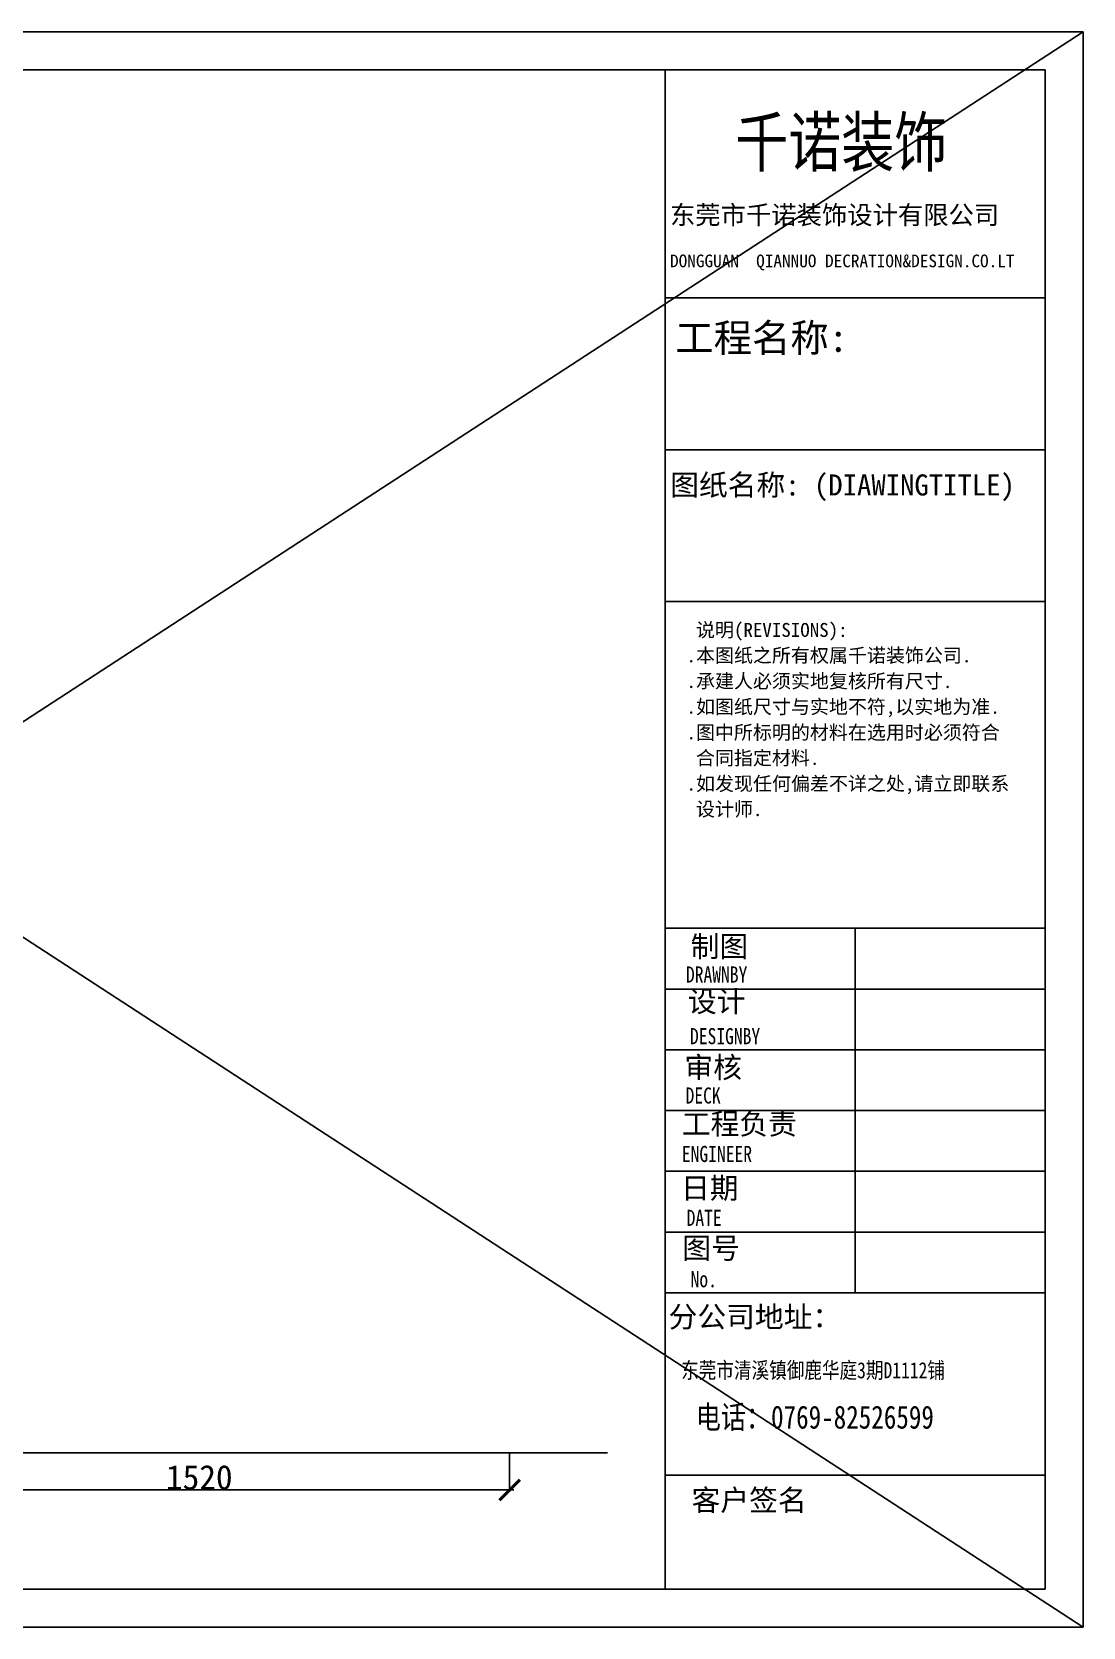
# Model space of a CAD drawing. Header units: millimetres. Extents: x 1149180 to 1411665549, y -85375798 to -28940.
# Drawn here: x 1190345 to 1192920, y -92416 to -88507 of the extents above; entities that cross this region are included whole.
import ezdxf

# ---------------------------------------------------------------- set-up
doc = ezdxf.new("R2010")
doc.units = ezdxf.units.MM
doc.header["$PDMODE"] = 35
for name, color, linetype in [('TEXT', 3, 'Continuous'), ('图框', 7, 'Continuous'), ('填充', 8, 'Continuous')]:
    doc.layers.add(name, color=color, linetype=linetype)
doc.styles.add('云', font='SimSun.ttf')
doc.styles.add('仿宋', font='SimSun.ttf')
doc.styles.add('宋体字', font='NSimSun.ttf', dxfattribs={"width": 0.8, "height": 120})
doc.dimstyles.new('标准', dxfattribs={"dimtxt": 60, "dimasz": 50, "dimexe": 1, "dimexo": 1, "dimtad": 1, "dimdec": 0, "dimtxsty": '云', "dimblk": 'ARCHTICK', "dimcen": 50, "dimdle": 10, "dimclrd": 24, "dimclre": 22, "dimclrt": 24, "dimadec": 0, "dimazin": 0, "dimtfac": 1, "dimtdec": 0, "dimtmove": 1, "dimatfit": 3, "dimldrblk": 'OBLIQUE', "dimfxl": 1.25, "dimarcsym": 0})

# ---------------------------------------------------------------- blocks, each defined once
blk = doc.blocks.new('3sdasd2')
at = {"layer": '图框', "color": 3}
for p, q in [((1186915.1, -89939.9), (1192919.8, -89939.8)), ((1192919.8, -93848.7), (1192919.8, -89939.8)), ((1186914.9, -93848.8), (1192919.8, -93848.7))]:
    blk.add_line(p, q, dxfattribs=at)
at = {"layer": '图框', "color": 8}
for p, q in [((1187029.6, -90032.9), (1192826.7, -90032.9)), ((1191896, -93755.7), (1191896, -90032.9)), ((1192826.7, -90032.9), (1192826.7, -93755.7)), ((1191896, -90591.3), (1192826.7, -90591.3)), ((1191896, -90963.6), (1192826.7, -90963.6)), ((1191896, -91335.8), (1192826.7, -91335.8)), ((1191896, -92136.2), (1192826.7, -92136.2)), ((1192361.3, -92136.2), (1192361.3, -93029.7)), ((1191896, -92285.2), (1192826.7, -92285.2)), ((1191896, -92434.1), (1192826.7, -92434.1)), ((1191896, -92583), (1192826.7, -92583)), ((1191896, -92731.9), (1192826.7, -92731.9)), ((1191896, -92880.8), (1192826.7, -92880.8)), ((1191896, -93029.7), (1192826.7, -93029.7)), ((1191896, -93476.5), (1192826.7, -93476.5)), ((1192826.7, -93755.7), (1187029.6, -93755.7))]:
    blk.add_line(p, q, dxfattribs=at)
at = {"layer": '图框', "color": 1}
for s, height, style, width, p in [('千诺装饰', 118.97, '宋体字', 0.8, (1192068, -90269.2)), ('东莞市千诺装饰设计有限公司', 45.469, '仿宋', 1, (1191908, -90411)), ('     说明(REVISIONS):', 34.101, '仿宋', 1, (1191855.7, -91422.3)), ('    .本图纸之所有权属千诺装饰公司.', 34.101, '仿宋', 1, (1191855.7, -91484.6)), ('    .承建人必须实地复核所有尺寸.', 34.101, '仿宋', 1, (1191855.7, -91547.6)), ('    .如图纸尺寸与实地不符,以实地为准.', 34.101, '仿宋', 1, (1191855.7, -91610.5)), ('    .图中所标明的材料在选用时必须符合', 34.101, '仿宋', 1, (1191855.7, -91673.4)), ('     合同指定材料.', 34.101, '仿宋', 1, (1191855.7, -91736)), ('    .如发现任何偏差不详之处,请立即联系', 34.101, '仿宋', 1, (1191855.7, -91798.9)), ('     设计师.', 34.1, '仿宋', 1, (1191855.7, -91861.4)), ('DRAWNBY', 39.49, '宋体字', 0.8, (1191947.1, -92269.3)), ('设计', 51.67, '仿宋', 1, (1191951.9, -92341.3)), ('DESIGNBY', 39.49, '宋体字', 0.8, (1191957, -92420.4)), ('审核', 51.67, '仿宋', 1, (1191943.4, -92503)), ('DECK', 39.49, '宋体字', 0.8, (1191946.2, -92565.8)), ('工程负责', 51.67, '仿宋', 1, (1191937, -92641.5)), ('ENGINEER', 39.49, '宋体字', 0.8, (1191937.1, -92709)), ('DATE', 39.49, '宋体字', 0.8, (1191948.8, -92865.6)), ('No.', 39.49, '宋体字', 0.8, (1191958.5, -93016)), ('东莞市清溪镇御鹿华庭3期D1112铺', 39.493, '宋体字', 0.8, (1191935.4, -93239.1)), ('电话：0769-82526599', 56.367, '宋体字', 0.8, (1191971.1, -93362.4))]:
    blk.add_text(s, height=height, dxfattribs=dict(at, style=style, width=width)).set_placement(p)
at = {"layer": '图框', "color": 1, "style": '仿宋'}
for s, height, p in [('DONGGUAN  QIANNUO DECRATION&DESIGN.CO.LT', 31.001, (1191908.2, -90516.4)), ('工程名称:', 68.89, (1191921, -90723.8)), ('图纸名称: (DIAWINGTITLE)', 51.668, (1191908.5, -91075.8)), ('制图', 51.67, (1191958.7, -92206.5)), ('日期', 51.67, (1191935.1, -92798.8)), ('图号', 51.67, (1191938.3, -92945.9)), ('分公司地址：', 51.67, (1191904.6, -93114.3)), (' 客户签名', 51.67, (1191925.8, -93563.4))]:
    blk.add_text(s, height=height, dxfattribs=at).set_placement(p)
blk = doc.blocks.new('_ArchTick')
at = {"color": 0, "linetype": 'ByBlock', "const_width": 0.15}
blk.add_lwpolyline([(-0.5, -0.5), (0.5, 0.5)], dxfattribs=at)
blk = doc.blocks.new('*D1143')
at = {"layer": 'Defpoints', "color": 0}
for p in [(1189995.3, -91988.9), (1191515.3, -91988.9), (1191515.3, -92079.8)]:
    blk.add_point(p, dxfattribs=at)
at = {"layer": 'TEXT', "color": 22, "lineweight": -2}
for p, q in [((1189995.3, -91989.9), (1189995.3, -92080.8)), ((1191515.3, -91989.9), (1191515.3, -92080.8))]:
    blk.add_line(p, q, dxfattribs=at)
at = {"layer": 'TEXT', "color": 24, "lineweight": -2}
blk.add_line((1189985.3, -92079.8), (1191525.3, -92079.8), dxfattribs=at)
at = {"layer": 'TEXT', "color": 24, "lineweight": -2, "xscale": 50, "yscale": 50, "zscale": 50, "rotation": 180}
blk.add_blockref('_ArchTick', (1189995.3, -92079.8), dxfattribs=at)
at = {"layer": 'TEXT', "color": 24, "lineweight": -2, "xscale": 50, "yscale": 50, "zscale": 50}
blk.add_blockref('_ArchTick', (1191515.3, -92079.8), dxfattribs=at)
at = {"layer": 'TEXT', "color": 24, "insert": (1190755.3, -92049.2), "char_height": 60, "attachment_point": 5, "style": '云'}
blk.add_mtext('1520', dxfattribs=at)
blk = doc.blocks.new('_Oblique')
at = {"color": 0, "linetype": 'ByBlock', "lineweight": -2}
blk.add_line((-0.5, -0.5), (0.5, 0.5), dxfattribs=at)

msp = doc.modelspace()

# ---------------------------------------------------------------- linework, layer by layer
at = {"layer": 'TEXT', "color": 3}
msp.add_line((1187215.3, -91988.9), (1191755.3, -91988.9), dxfattribs=at)
at = {"layer": '填充', "color": 8}
for p, q in [((1192919.8, -88506.9), (1186914.9, -92415.9)), ((1186915.1, -88507), (1192919.8, -92415.8))]:
    msp.add_line(p, q, dxfattribs=at)

# ---------------------------------------------------------------- block references
at = {"layer": 'TEXT', "color": 3}
msp.add_blockref('3sdasd2', (0, 1432.9), dxfattribs=at)

# ---------------------------------------------------------------- dimensions: what is measured, and where the dimension line sits
dim = msp.add_aligned_dim(p1=(1189995.3, -91988.9), p2=(1191515.3, -91988.9), distance=-90.9, dimstyle='标准', dxfattribs=at)
dim.commit()
dim.dimension.update_dxf_attribs({"geometry": '*D1143', "text_midpoint": (1190755.3, -92049.2)})

doc.saveas('drawing.dxf')
